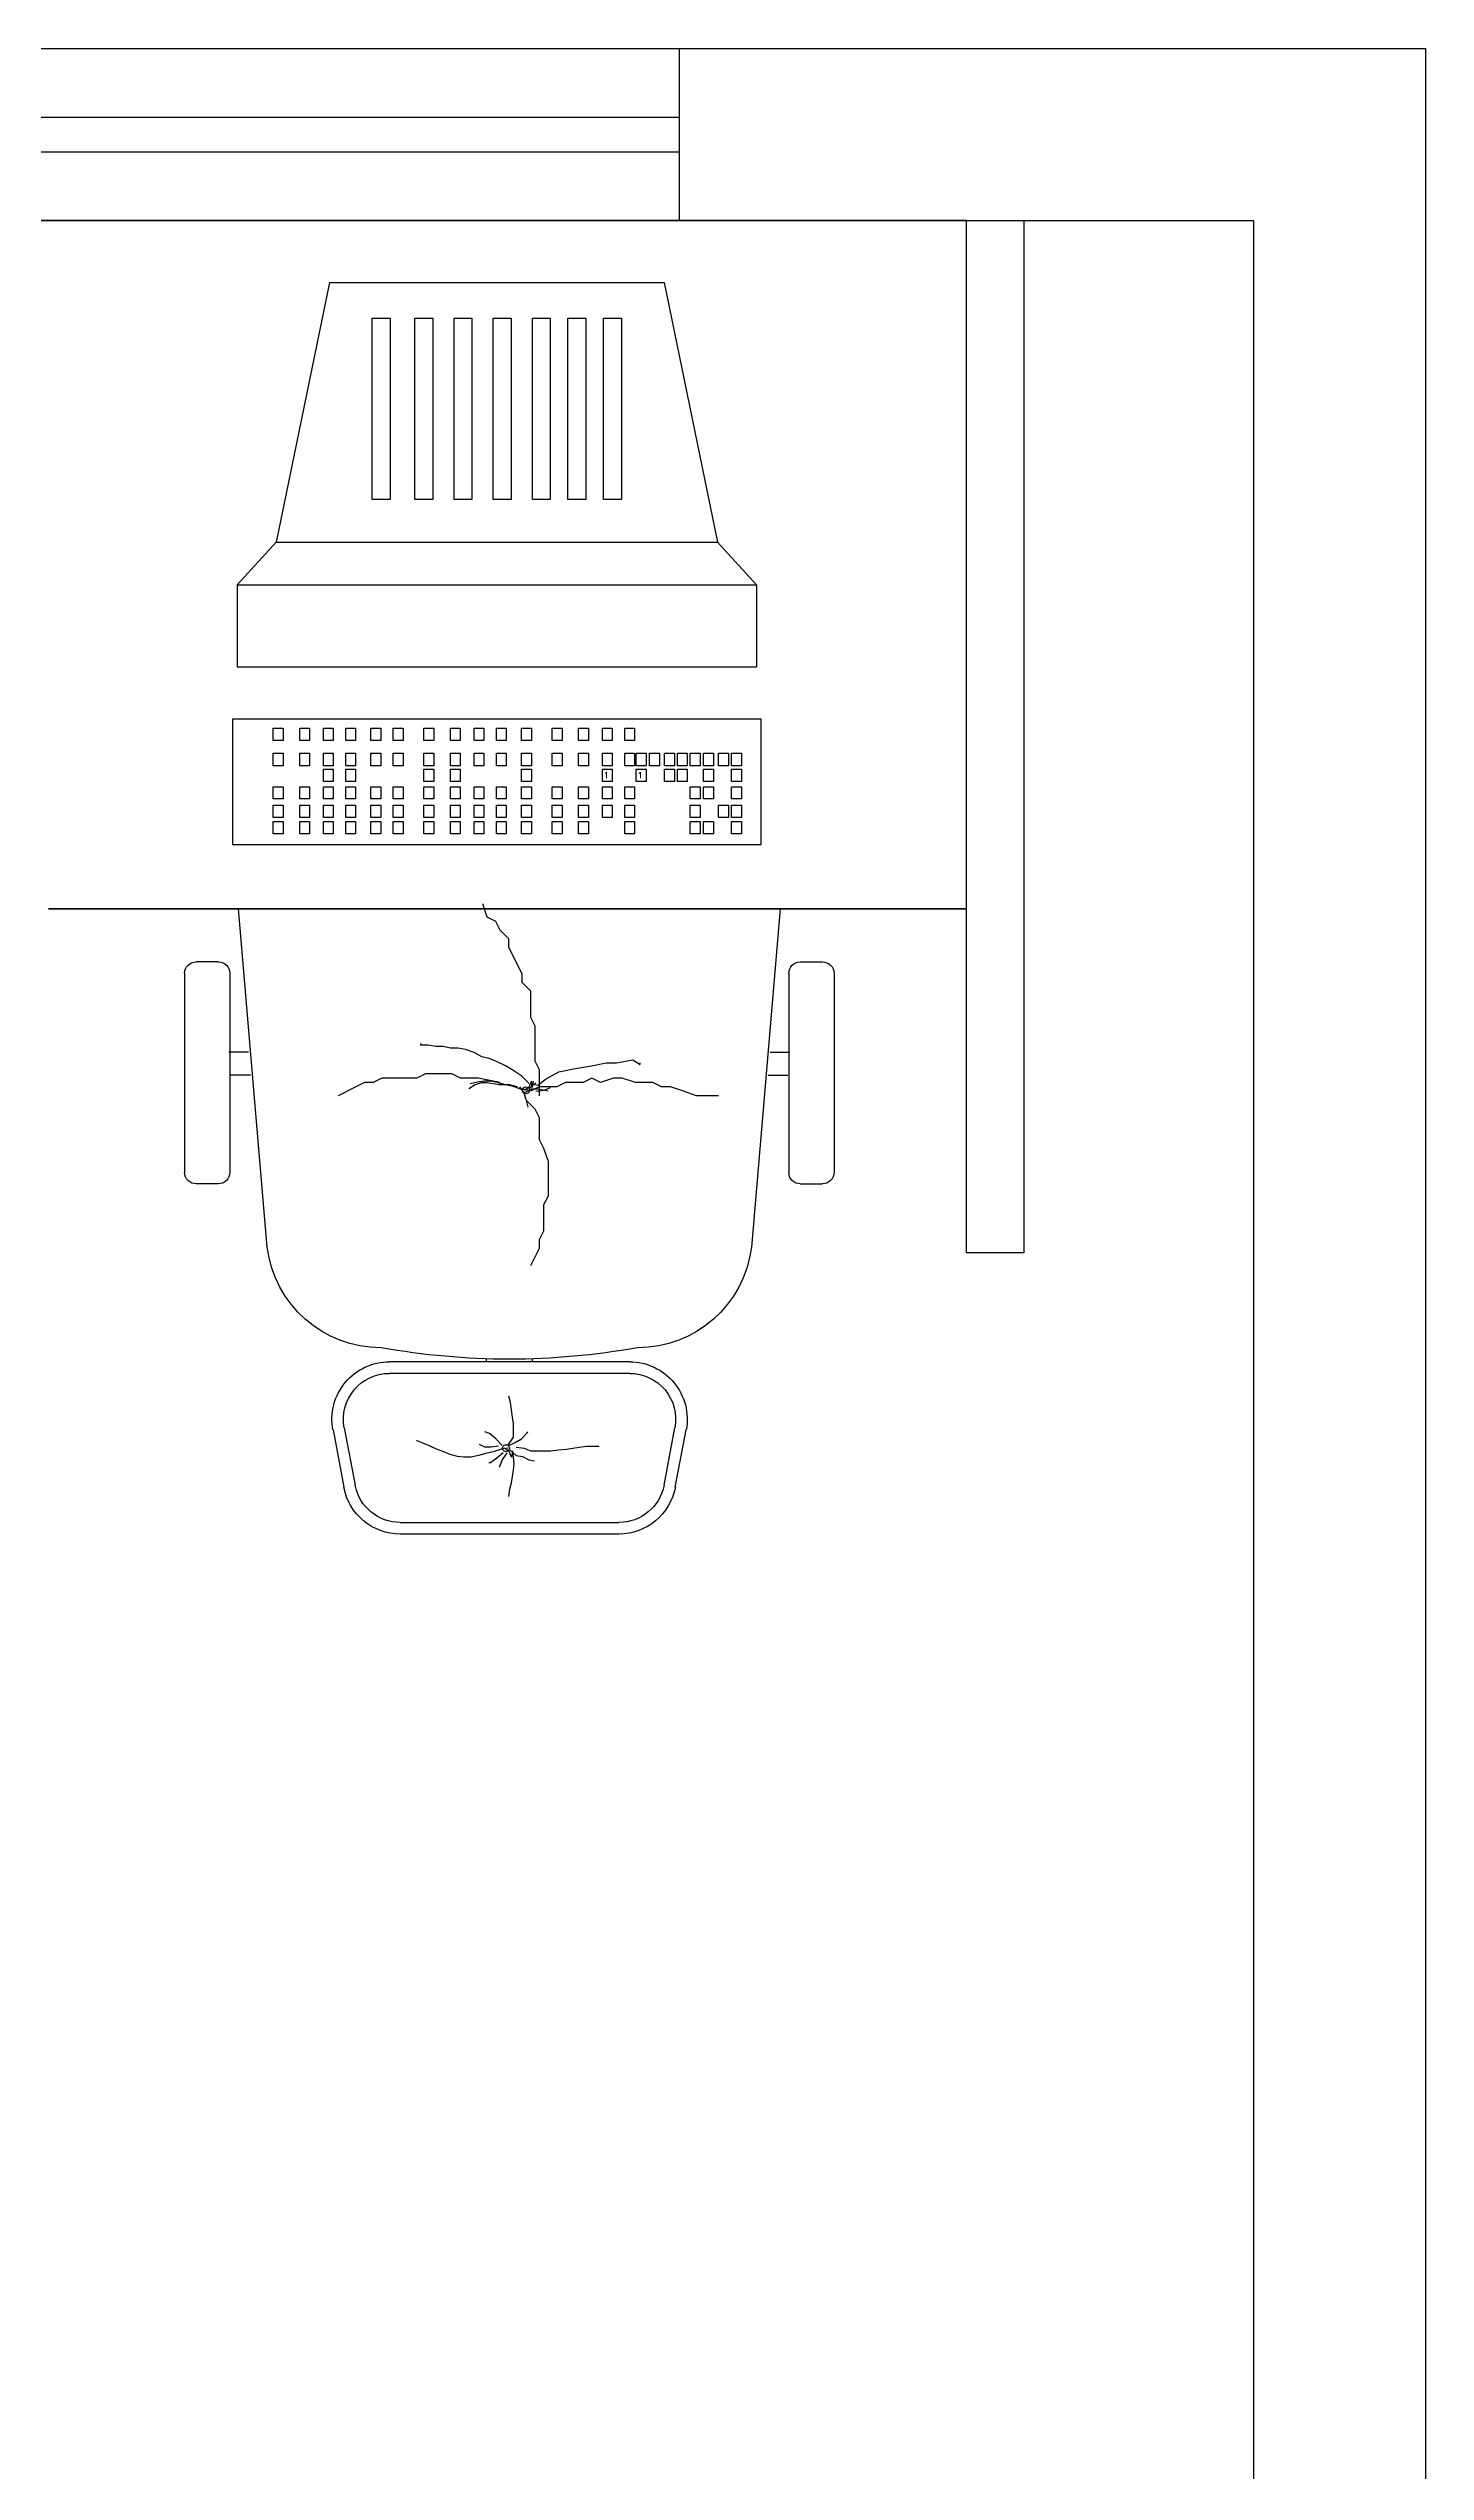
# Model space of a CAD drawing. Header units: metres. Extents: x 114 to 241, y 266 to 640.
# Drawn here: x 130.21 to 131.409, y 280.249 to 282.362 of the extents above; entities that cross this region are included whole.
import ezdxf

# ---------------------------------------------------------------- set-up
doc = ezdxf.new("R2010")
doc.units = ezdxf.units.M
doc.layers.add('Carimbo', color=7, linetype='Continuous')
doc.styles.add('ROMANS', font='romans')

msp = doc.modelspace()

# ---------------------------------------------------------------- linework, layer by layer
at = {"layer": 'Carimbo'}
for p, q in [((115.4094, 282.3616), (131.4094, 282.3616)), ((128.7594, 282.3616), (130.7594, 282.3616)), ((130.7594, 282.2116), (130.7594, 282.3616)), ((130.7594, 282.2116), (130.7594, 282.3616)), ((131.4094, 282.3616), (131.4094, 272.9116)), ((128.7594, 282.3016), (130.7594, 282.3016)), ((128.7594, 282.2716), (130.7594, 282.2716)), ((128.2594, 282.2116), (131.2594, 282.2116)), ((131.0094, 282.2116), (128.4594, 282.2116)), ((128.7594, 282.2116), (130.7594, 282.2116)), ((130.5094, 282.2116), (130.5594, 282.2116)), ((131.0094, 281.6116), (131.0094, 282.2116)), ((131.0594, 282.2116), (131.0594, 281.3116)), ((131.2594, 282.2116), (131.2594, 276.2116)), ((130.4545, 282.1575), (130.408, 281.9311)), ((130.4545, 282.1575), (130.7459, 282.1575)), ((130.7459, 282.1575), (130.7924, 281.9311)), ((130.4917, 281.9683), (130.4917, 282.1265)), ((130.4917, 282.1265), (130.5072, 282.1265)), ((130.5072, 282.1265), (130.5072, 281.9683)), ((130.5289, 281.9683), (130.5289, 282.1265)), ((130.5289, 282.1265), (130.5444, 282.1265)), ((130.5444, 282.1265), (130.5444, 281.9683)), ((130.563, 281.9683), (130.563, 282.1265)), ((130.563, 282.1265), (130.5785, 282.1265)), ((130.5785, 282.1265), (130.5785, 281.9683)), ((130.5971, 281.9683), (130.5971, 282.1265)), ((130.5971, 282.1265), (130.6126, 282.1265)), ((130.6126, 282.1265), (130.6126, 281.9683)), ((130.6312, 281.9683), (130.6312, 282.1265)), ((130.6312, 282.1265), (130.6467, 282.1265)), ((130.6467, 282.1265), (130.6467, 281.9683)), ((130.6622, 281.9683), (130.6622, 282.1265)), ((130.6622, 282.1265), (130.6777, 282.1265)), ((130.6777, 282.1265), (130.6777, 281.9683)), ((130.6932, 281.9683), (130.6932, 282.1265)), ((130.6932, 282.1265), (130.7087, 282.1265)), ((130.7087, 282.1265), (130.7087, 281.9683)), ((130.5072, 281.9683), (130.4917, 281.9683)), ((130.5444, 281.9683), (130.5289, 281.9683)), ((130.5785, 281.9683), (130.563, 281.9683)), ((130.6126, 281.9683), (130.5971, 281.9683)), ((130.6467, 281.9683), (130.6312, 281.9683)), ((130.6777, 281.9683), (130.6622, 281.9683)), ((130.7087, 281.9683), (130.6932, 281.9683)), ((130.408, 281.9311), (130.3739, 281.8939)), ((130.408, 281.9311), (130.7924, 281.9311)), ((130.7924, 281.9311), (130.8265, 281.8939)), ((130.3739, 281.8939), (130.3739, 281.8225)), ((130.3739, 281.8939), (130.8265, 281.8939)), ((130.8265, 281.8939), (130.8265, 281.8225)), ((130.3739, 281.8225), (130.8265, 281.8225)), ((130.37, 281.7769), (130.37, 281.6677)), ((130.8306, 281.7769), (130.37, 281.7769)), ((130.4054, 281.7582), (130.4054, 281.7689)), ((130.4054, 281.7689), (130.4139, 281.7689)), ((130.4139, 281.7689), (130.4139, 281.7582)), ((130.4285, 281.7582), (130.4285, 281.7689)), ((130.4285, 281.7689), (130.437, 281.7689)), ((130.437, 281.7689), (130.437, 281.7582)), ((130.4491, 281.7582), (130.4491, 281.7689)), ((130.4491, 281.7689), (130.4577, 281.7689)), ((130.4577, 281.7689), (130.4577, 281.7582)), ((130.4686, 281.7582), (130.4686, 281.7689)), ((130.4686, 281.7689), (130.4771, 281.7689)), ((130.4771, 281.7689), (130.4771, 281.7582)), ((130.4904, 281.7582), (130.4904, 281.7689)), ((130.4904, 281.7689), (130.499, 281.7689)), ((130.499, 281.7689), (130.499, 281.7582)), ((130.5099, 281.7582), (130.5099, 281.7689)), ((130.5099, 281.7689), (130.5185, 281.7689)), ((130.5185, 281.7689), (130.5185, 281.7582)), ((130.5366, 281.7582), (130.5366, 281.7689)), ((130.5366, 281.7689), (130.5452, 281.7689)), ((130.5452, 281.7689), (130.5452, 281.7582)), ((130.5597, 281.7582), (130.5597, 281.7689)), ((130.5597, 281.7689), (130.5683, 281.7689)), ((130.5683, 281.7689), (130.5683, 281.7582)), ((130.5804, 281.7582), (130.5804, 281.7689)), ((130.5804, 281.7689), (130.5889, 281.7689)), ((130.5889, 281.7689), (130.5889, 281.7582)), ((130.5998, 281.7582), (130.5998, 281.7689)), ((130.5998, 281.7689), (130.6084, 281.7689)), ((130.6084, 281.7689), (130.6084, 281.7582)), ((130.6217, 281.7582), (130.6217, 281.7689)), ((130.6217, 281.7689), (130.6303, 281.7689)), ((130.6303, 281.7689), (130.6303, 281.7582)), ((130.6484, 281.7582), (130.6484, 281.7689)), ((130.6484, 281.7689), (130.657, 281.7689)), ((130.657, 281.7689), (130.657, 281.7582)), ((130.6715, 281.7582), (130.6715, 281.7689)), ((130.6715, 281.7689), (130.6801, 281.7689)), ((130.6801, 281.7689), (130.6801, 281.7582)), ((130.6922, 281.7582), (130.6922, 281.7689)), ((130.6922, 281.7689), (130.7007, 281.7689)), ((130.7007, 281.7689), (130.7007, 281.7582)), ((130.7116, 281.7582), (130.7116, 281.7689)), ((130.7116, 281.7689), (130.7202, 281.7689)), ((130.7202, 281.7689), (130.7202, 281.7582)), ((130.8306, 281.6677), (130.8306, 281.7769)), ((130.4139, 281.7582), (130.4054, 281.7582)), ((130.4054, 281.7363), (130.4054, 281.7471)), ((130.4054, 281.7471), (130.4139, 281.7471)), ((130.4139, 281.7471), (130.4139, 281.7363)), ((130.437, 281.7582), (130.4285, 281.7582)), ((130.4285, 281.7363), (130.4285, 281.7471)), ((130.4285, 281.7471), (130.437, 281.7471)), ((130.437, 281.7471), (130.437, 281.7363)), ((130.4577, 281.7582), (130.4491, 281.7582)), ((130.4491, 281.7363), (130.4491, 281.7471)), ((130.4491, 281.7471), (130.4577, 281.7471)), ((130.4577, 281.7471), (130.4577, 281.7363)), ((130.4771, 281.7582), (130.4686, 281.7582)), ((130.4686, 281.7363), (130.4686, 281.7471)), ((130.4686, 281.7471), (130.4771, 281.7471)), ((130.4771, 281.7471), (130.4771, 281.7363)), ((130.499, 281.7582), (130.4904, 281.7582)), ((130.4904, 281.7363), (130.4904, 281.7471)), ((130.4904, 281.7471), (130.499, 281.7471)), ((130.499, 281.7471), (130.499, 281.7363)), ((130.5185, 281.7582), (130.5099, 281.7582)), ((130.5099, 281.7363), (130.5099, 281.7471)), ((130.5099, 281.7471), (130.5185, 281.7471)), ((130.5185, 281.7471), (130.5185, 281.7363)), ((130.5452, 281.7582), (130.5366, 281.7582)), ((130.5366, 281.7363), (130.5366, 281.7471)), ((130.5366, 281.7471), (130.5452, 281.7471)), ((130.5452, 281.7471), (130.5452, 281.7363)), ((130.5683, 281.7582), (130.5597, 281.7582)), ((130.5597, 281.7363), (130.5597, 281.7471)), ((130.5597, 281.7471), (130.5683, 281.7471)), ((130.5683, 281.7471), (130.5683, 281.7363)), ((130.5889, 281.7582), (130.5804, 281.7582)), ((130.5804, 281.7363), (130.5804, 281.7471)), ((130.5804, 281.7471), (130.5889, 281.7471)), ((130.5889, 281.7471), (130.5889, 281.7363)), ((130.6084, 281.7582), (130.5998, 281.7582)), ((130.5998, 281.7363), (130.5998, 281.7471)), ((130.5998, 281.7471), (130.6084, 281.7471)), ((130.6084, 281.7471), (130.6084, 281.7363)), ((130.6303, 281.7582), (130.6217, 281.7582)), ((130.6217, 281.7363), (130.6217, 281.7471)), ((130.6217, 281.7471), (130.6303, 281.7471)), ((130.6303, 281.7471), (130.6303, 281.7363)), ((130.657, 281.7582), (130.6484, 281.7582)), ((130.6484, 281.7363), (130.6484, 281.7471)), ((130.6484, 281.7471), (130.657, 281.7471)), ((130.657, 281.7471), (130.657, 281.7363)), ((130.6801, 281.7582), (130.6715, 281.7582)), ((130.6715, 281.7363), (130.6715, 281.7471)), ((130.6715, 281.7471), (130.6801, 281.7471)), ((130.6801, 281.7471), (130.6801, 281.7363)), ((130.7007, 281.7582), (130.6922, 281.7582)), ((130.6922, 281.7363), (130.6922, 281.7471)), ((130.6922, 281.7471), (130.7007, 281.7471)), ((130.7007, 281.7471), (130.7007, 281.7363)), ((130.7202, 281.7582), (130.7116, 281.7582)), ((130.7116, 281.7363), (130.7116, 281.7471)), ((130.7116, 281.7471), (130.7202, 281.7471)), ((130.7202, 281.7471), (130.7202, 281.7363)), ((130.7216, 281.7363), (130.7216, 281.7471)), ((130.7216, 281.7471), (130.7302, 281.7471)), ((130.7302, 281.7471), (130.7302, 281.7363)), ((130.7333, 281.7363), (130.7333, 281.7471)), ((130.7333, 281.7471), (130.7419, 281.7471)), ((130.7419, 281.7471), (130.7419, 281.7363)), ((130.7463, 281.7363), (130.7463, 281.7471)), ((130.7463, 281.7471), (130.7549, 281.7471)), ((130.7549, 281.7471), (130.7549, 281.7363)), ((130.7576, 281.7363), (130.7576, 281.7471)), ((130.7576, 281.7471), (130.7662, 281.7471)), ((130.7662, 281.7471), (130.7662, 281.7363)), ((130.7687, 281.7363), (130.7687, 281.7471)), ((130.7687, 281.7471), (130.7773, 281.7471)), ((130.7773, 281.7471), (130.7773, 281.7363)), ((130.7804, 281.7363), (130.7804, 281.7471)), ((130.7804, 281.7471), (130.789, 281.7471)), ((130.789, 281.7471), (130.789, 281.7363)), ((130.7935, 281.7363), (130.7935, 281.7471)), ((130.7935, 281.7471), (130.802, 281.7471)), ((130.802, 281.7471), (130.802, 281.7363)), ((130.8047, 281.7363), (130.8047, 281.7471)), ((130.8047, 281.7471), (130.8133, 281.7471)), ((130.8133, 281.7471), (130.8133, 281.7363)), ((130.4139, 281.7363), (130.4054, 281.7363)), ((130.437, 281.7363), (130.4285, 281.7363)), ((130.4577, 281.7363), (130.4491, 281.7363)), ((130.4491, 281.7225), (130.4491, 281.7332)), ((130.4491, 281.7332), (130.4577, 281.7332)), ((130.4577, 281.7332), (130.4577, 281.7225)), ((130.4771, 281.7363), (130.4686, 281.7363)), ((130.4686, 281.7225), (130.4686, 281.7332)), ((130.4686, 281.7332), (130.4771, 281.7332)), ((130.4771, 281.7332), (130.4771, 281.7225)), ((130.499, 281.7363), (130.4904, 281.7363)), ((130.5185, 281.7363), (130.5099, 281.7363)), ((130.5452, 281.7363), (130.5366, 281.7363)), ((130.5366, 281.7225), (130.5366, 281.7332)), ((130.5366, 281.7332), (130.5452, 281.7332)), ((130.5452, 281.7332), (130.5452, 281.7225)), ((130.5683, 281.7363), (130.5597, 281.7363)), ((130.5597, 281.7225), (130.5597, 281.7332)), ((130.5597, 281.7332), (130.5683, 281.7332)), ((130.5683, 281.7332), (130.5683, 281.7225)), ((130.5889, 281.7363), (130.5804, 281.7363)), ((130.6084, 281.7363), (130.5998, 281.7363)), ((130.6303, 281.7363), (130.6217, 281.7363)), ((130.6217, 281.7225), (130.6217, 281.7332)), ((130.6217, 281.7332), (130.6303, 281.7332)), ((130.6303, 281.7332), (130.6303, 281.7225)), ((130.657, 281.7363), (130.6484, 281.7363)), ((130.6801, 281.7363), (130.6715, 281.7363)), ((130.7007, 281.7363), (130.6922, 281.7363)), ((130.6922, 281.7225), (130.6922, 281.7332)), ((130.6922, 281.7332), (130.7007, 281.7332)), ((130.7007, 281.7332), (130.7007, 281.7225)), ((130.7202, 281.7363), (130.7116, 281.7363)), ((130.7302, 281.7363), (130.7216, 281.7363)), ((130.7216, 281.7225), (130.7216, 281.7332)), ((130.7216, 281.7332), (130.7302, 281.7332)), ((130.7302, 281.7332), (130.7302, 281.7225)), ((130.7419, 281.7363), (130.7333, 281.7363)), ((130.7549, 281.7363), (130.7463, 281.7363)), ((130.7463, 281.7225), (130.7463, 281.7332)), ((130.7463, 281.7332), (130.7549, 281.7332)), ((130.7549, 281.7332), (130.7549, 281.7225)), ((130.7662, 281.7363), (130.7576, 281.7363)), ((130.7576, 281.7225), (130.7576, 281.7332)), ((130.7576, 281.7332), (130.7662, 281.7332)), ((130.7662, 281.7332), (130.7662, 281.7225)), ((130.7773, 281.7363), (130.7687, 281.7363)), ((130.789, 281.7363), (130.7804, 281.7363)), ((130.7804, 281.7225), (130.7804, 281.7332)), ((130.7804, 281.7332), (130.789, 281.7332)), ((130.789, 281.7332), (130.789, 281.7225)), ((130.802, 281.7363), (130.7935, 281.7363)), ((130.8133, 281.7363), (130.8047, 281.7363)), ((130.8047, 281.7225), (130.8047, 281.7332)), ((130.8047, 281.7332), (130.8133, 281.7332)), ((130.8133, 281.7332), (130.8133, 281.7225)), ((130.4054, 281.7073), (130.4054, 281.718)), ((130.4054, 281.718), (130.4139, 281.718)), ((130.4139, 281.7073), (130.4054, 281.7073)), ((130.4054, 281.6912), (130.4054, 281.7019)), ((130.4054, 281.7019), (130.4139, 281.7019)), ((130.4139, 281.718), (130.4139, 281.7073)), ((130.4139, 281.7019), (130.4139, 281.6912)), ((130.4285, 281.7073), (130.4285, 281.718)), ((130.4285, 281.718), (130.437, 281.718)), ((130.437, 281.7073), (130.4285, 281.7073)), ((130.4285, 281.6912), (130.4285, 281.7019)), ((130.4285, 281.7019), (130.437, 281.7019)), ((130.437, 281.718), (130.437, 281.7073)), ((130.437, 281.7019), (130.437, 281.6912)), ((130.4577, 281.7225), (130.4491, 281.7225)), ((130.4491, 281.7073), (130.4491, 281.718)), ((130.4491, 281.718), (130.4577, 281.718)), ((130.4577, 281.7073), (130.4491, 281.7073)), ((130.4491, 281.6912), (130.4491, 281.7019)), ((130.4491, 281.7019), (130.4577, 281.7019)), ((130.4577, 281.718), (130.4577, 281.7073)), ((130.4577, 281.7019), (130.4577, 281.6912)), ((130.4771, 281.7225), (130.4686, 281.7225)), ((130.4686, 281.7073), (130.4686, 281.718)), ((130.4686, 281.718), (130.4771, 281.718)), ((130.4771, 281.7073), (130.4686, 281.7073)), ((130.4686, 281.6912), (130.4686, 281.7019)), ((130.4686, 281.7019), (130.4771, 281.7019)), ((130.4771, 281.718), (130.4771, 281.7073)), ((130.4771, 281.7019), (130.4771, 281.6912)), ((130.4904, 281.7073), (130.4904, 281.718)), ((130.4904, 281.718), (130.499, 281.718)), ((130.499, 281.7073), (130.4904, 281.7073)), ((130.4904, 281.6912), (130.4904, 281.7019)), ((130.4904, 281.7019), (130.499, 281.7019)), ((130.499, 281.718), (130.499, 281.7073)), ((130.499, 281.7019), (130.499, 281.6912)), ((130.5099, 281.7073), (130.5099, 281.718)), ((130.5099, 281.718), (130.5185, 281.718)), ((130.5185, 281.7073), (130.5099, 281.7073)), ((130.5099, 281.6912), (130.5099, 281.7019)), ((130.5099, 281.7019), (130.5185, 281.7019)), ((130.5185, 281.718), (130.5185, 281.7073)), ((130.5185, 281.7019), (130.5185, 281.6912)), ((130.5452, 281.7225), (130.5366, 281.7225)), ((130.5366, 281.7073), (130.5366, 281.718)), ((130.5366, 281.718), (130.5452, 281.718)), ((130.5452, 281.7073), (130.5366, 281.7073)), ((130.5366, 281.6912), (130.5366, 281.7019)), ((130.5366, 281.7019), (130.5452, 281.7019)), ((130.5452, 281.718), (130.5452, 281.7073)), ((130.5452, 281.7019), (130.5452, 281.6912)), ((130.5683, 281.7225), (130.5597, 281.7225)), ((130.5597, 281.7073), (130.5597, 281.718)), ((130.5597, 281.718), (130.5683, 281.718)), ((130.5683, 281.7073), (130.5597, 281.7073)), ((130.5597, 281.6912), (130.5597, 281.7019)), ((130.5597, 281.7019), (130.5683, 281.7019)), ((130.5683, 281.718), (130.5683, 281.7073)), ((130.5683, 281.7019), (130.5683, 281.6912)), ((130.5804, 281.7073), (130.5804, 281.718)), ((130.5804, 281.718), (130.5889, 281.718)), ((130.5889, 281.7073), (130.5804, 281.7073)), ((130.5804, 281.6912), (130.5804, 281.7019)), ((130.5804, 281.7019), (130.5889, 281.7019)), ((130.5889, 281.718), (130.5889, 281.7073)), ((130.5889, 281.7019), (130.5889, 281.6912)), ((130.5998, 281.7073), (130.5998, 281.718)), ((130.5998, 281.718), (130.6084, 281.718)), ((130.6084, 281.7073), (130.5998, 281.7073)), ((130.5998, 281.6912), (130.5998, 281.7019)), ((130.5998, 281.7019), (130.6084, 281.7019)), ((130.6084, 281.718), (130.6084, 281.7073)), ((130.6084, 281.7019), (130.6084, 281.6912)), ((130.6303, 281.7225), (130.6217, 281.7225)), ((130.6217, 281.7073), (130.6217, 281.718)), ((130.6217, 281.718), (130.6303, 281.718)), ((130.6303, 281.7073), (130.6217, 281.7073)), ((130.6217, 281.6912), (130.6217, 281.7019)), ((130.6217, 281.7019), (130.6303, 281.7019)), ((130.6303, 281.718), (130.6303, 281.7073)), ((130.6303, 281.7019), (130.6303, 281.6912)), ((130.6484, 281.7073), (130.6484, 281.718)), ((130.6484, 281.718), (130.657, 281.718)), ((130.657, 281.7073), (130.6484, 281.7073)), ((130.6484, 281.6912), (130.6484, 281.7019)), ((130.6484, 281.7019), (130.657, 281.7019)), ((130.657, 281.718), (130.657, 281.7073)), ((130.657, 281.7019), (130.657, 281.6912)), ((130.6715, 281.7073), (130.6715, 281.718)), ((130.6715, 281.718), (130.6801, 281.718)), ((130.6801, 281.7073), (130.6715, 281.7073)), ((130.6715, 281.6912), (130.6715, 281.7019)), ((130.6715, 281.7019), (130.6801, 281.7019)), ((130.6801, 281.718), (130.6801, 281.7073)), ((130.6801, 281.7019), (130.6801, 281.6912)), ((130.7007, 281.7225), (130.6922, 281.7225)), ((130.6922, 281.7073), (130.6922, 281.718)), ((130.6922, 281.718), (130.7007, 281.718)), ((130.7007, 281.7073), (130.6922, 281.7073)), ((130.6922, 281.6912), (130.6922, 281.7019)), ((130.6922, 281.7019), (130.7007, 281.7019)), ((130.7007, 281.718), (130.7007, 281.7073)), ((130.7007, 281.7019), (130.7007, 281.6912)), ((130.7116, 281.7073), (130.7116, 281.718)), ((130.7116, 281.718), (130.7202, 281.718)), ((130.7202, 281.7073), (130.7116, 281.7073)), ((130.7116, 281.6912), (130.7116, 281.7019)), ((130.7116, 281.7019), (130.7202, 281.7019)), ((130.7202, 281.718), (130.7202, 281.7073)), ((130.7202, 281.7019), (130.7202, 281.6912)), ((130.7302, 281.7225), (130.7216, 281.7225)), ((130.7549, 281.7225), (130.7463, 281.7225)), ((130.7662, 281.7225), (130.7576, 281.7225)), ((130.7687, 281.7073), (130.7687, 281.718)), ((130.7687, 281.718), (130.7773, 281.718)), ((130.7773, 281.7073), (130.7687, 281.7073)), ((130.7687, 281.6912), (130.7687, 281.7019)), ((130.7687, 281.7019), (130.7773, 281.7019)), ((130.7773, 281.718), (130.7773, 281.7073)), ((130.7773, 281.7019), (130.7773, 281.6912)), ((130.789, 281.7225), (130.7804, 281.7225)), ((130.7804, 281.7073), (130.7804, 281.718)), ((130.7804, 281.718), (130.789, 281.718)), ((130.789, 281.7073), (130.7804, 281.7073)), ((130.789, 281.718), (130.789, 281.7073)), ((130.7935, 281.6912), (130.7935, 281.7019)), ((130.7935, 281.7019), (130.802, 281.7019)), ((130.802, 281.7019), (130.802, 281.6912)), ((130.8133, 281.7225), (130.8047, 281.7225)), ((130.8047, 281.7073), (130.8047, 281.718)), ((130.8047, 281.718), (130.8133, 281.718)), ((130.8133, 281.7073), (130.8047, 281.7073)), ((130.8047, 281.6912), (130.8047, 281.7019)), ((130.8047, 281.7019), (130.8133, 281.7019)), ((130.8133, 281.718), (130.8133, 281.7073)), ((130.8133, 281.7019), (130.8133, 281.6912)), ((130.4139, 281.6912), (130.4054, 281.6912)), ((130.4054, 281.6769), (130.4054, 281.6876)), ((130.4054, 281.6876), (130.4139, 281.6876)), ((130.4139, 281.6876), (130.4139, 281.6769)), ((130.437, 281.6912), (130.4285, 281.6912)), ((130.4285, 281.6769), (130.4285, 281.6876)), ((130.4285, 281.6876), (130.437, 281.6876)), ((130.437, 281.6876), (130.437, 281.6769)), ((130.4577, 281.6912), (130.4491, 281.6912)), ((130.4491, 281.6769), (130.4491, 281.6876)), ((130.4491, 281.6876), (130.4577, 281.6876)), ((130.4577, 281.6876), (130.4577, 281.6769)), ((130.4771, 281.6912), (130.4686, 281.6912)), ((130.4686, 281.6769), (130.4686, 281.6876)), ((130.4686, 281.6876), (130.4771, 281.6876)), ((130.4771, 281.6876), (130.4771, 281.6769)), ((130.499, 281.6912), (130.4904, 281.6912)), ((130.4904, 281.6769), (130.4904, 281.6876)), ((130.4904, 281.6876), (130.499, 281.6876)), ((130.499, 281.6876), (130.499, 281.6769)), ((130.5185, 281.6912), (130.5099, 281.6912)), ((130.5099, 281.6769), (130.5099, 281.6876)), ((130.5099, 281.6876), (130.5185, 281.6876)), ((130.5185, 281.6876), (130.5185, 281.6769)), ((130.5452, 281.6912), (130.5366, 281.6912)), ((130.5366, 281.6769), (130.5366, 281.6876)), ((130.5366, 281.6876), (130.5452, 281.6876)), ((130.5452, 281.6876), (130.5452, 281.6769)), ((130.5683, 281.6912), (130.5597, 281.6912)), ((130.5597, 281.6769), (130.5597, 281.6876)), ((130.5597, 281.6876), (130.5683, 281.6876)), ((130.5683, 281.6876), (130.5683, 281.6769)), ((130.5889, 281.6912), (130.5804, 281.6912)), ((130.5804, 281.6769), (130.5804, 281.6876)), ((130.5804, 281.6876), (130.5889, 281.6876)), ((130.5889, 281.6876), (130.5889, 281.6769)), ((130.6084, 281.6912), (130.5998, 281.6912)), ((130.5998, 281.6769), (130.5998, 281.6876)), ((130.5998, 281.6876), (130.6084, 281.6876)), ((130.6084, 281.6876), (130.6084, 281.6769)), ((130.6303, 281.6912), (130.6217, 281.6912)), ((130.6217, 281.6769), (130.6217, 281.6876)), ((130.6217, 281.6876), (130.6303, 281.6876)), ((130.6303, 281.6876), (130.6303, 281.6769)), ((130.657, 281.6912), (130.6484, 281.6912)), ((130.6484, 281.6769), (130.6484, 281.6876)), ((130.6484, 281.6876), (130.657, 281.6876)), ((130.657, 281.6876), (130.657, 281.6769)), ((130.6801, 281.6912), (130.6715, 281.6912)), ((130.6715, 281.6769), (130.6715, 281.6876)), ((130.6715, 281.6876), (130.6801, 281.6876)), ((130.6801, 281.6876), (130.6801, 281.6769)), ((130.7007, 281.6912), (130.6922, 281.6912)), ((130.7202, 281.6912), (130.7116, 281.6912)), ((130.7116, 281.6769), (130.7116, 281.6876)), ((130.7116, 281.6876), (130.7202, 281.6876)), ((130.7202, 281.6876), (130.7202, 281.6769)), ((130.7773, 281.6912), (130.7687, 281.6912)), ((130.7687, 281.6769), (130.7687, 281.6876)), ((130.7687, 281.6876), (130.7773, 281.6876)), ((130.7773, 281.6876), (130.7773, 281.6769)), ((130.7804, 281.6769), (130.7804, 281.6876)), ((130.7804, 281.6876), (130.789, 281.6876)), ((130.789, 281.6876), (130.789, 281.6769)), ((130.802, 281.6912), (130.7935, 281.6912)), ((130.8133, 281.6912), (130.8047, 281.6912)), ((130.8047, 281.6769), (130.8047, 281.6876)), ((130.8047, 281.6876), (130.8133, 281.6876)), ((130.8133, 281.6876), (130.8133, 281.6769)), ((130.37, 281.6677), (130.8306, 281.6677)), ((130.4139, 281.6769), (130.4054, 281.6769)), ((130.437, 281.6769), (130.4285, 281.6769)), ((130.4577, 281.6769), (130.4491, 281.6769)), ((130.4771, 281.6769), (130.4686, 281.6769)), ((130.499, 281.6769), (130.4904, 281.6769)), ((130.5185, 281.6769), (130.5099, 281.6769)), ((130.5452, 281.6769), (130.5366, 281.6769)), ((130.5683, 281.6769), (130.5597, 281.6769)), ((130.5889, 281.6769), (130.5804, 281.6769)), ((130.6084, 281.6769), (130.5998, 281.6769)), ((130.6303, 281.6769), (130.6217, 281.6769)), ((130.657, 281.6769), (130.6484, 281.6769)), ((130.6801, 281.6769), (130.6715, 281.6769)), ((130.7202, 281.6769), (130.7116, 281.6769)), ((130.7773, 281.6769), (130.7687, 281.6769)), ((130.789, 281.6769), (130.7804, 281.6769)), ((130.8133, 281.6769), (130.8047, 281.6769)), ((130.4002, 281.3164), (130.3752, 281.6116)), ((130.5877, 281.616), (130.5915, 281.6046)), ((130.5915, 281.6046), (130.5991, 281.6008)), ((130.5991, 281.6008), (130.6029, 281.5932)), ((130.8471, 281.6116), (130.8221, 281.3164)), ((131.0094, 281.3116), (131.0094, 281.6116)), ((130.6029, 281.5932), (130.6105, 281.5856)), ((130.6105, 281.5856), (130.6105, 281.578)), ((130.6105, 281.578), (130.622, 281.5552)), ((130.3282, 281.5553), (130.3282, 281.3817)), ((130.3576, 281.5653), (130.3382, 281.5653)), ((130.3676, 281.5553), (130.3676, 281.3817)), ((130.622, 281.5552), (130.622, 281.5475)), ((130.8546, 281.5553), (130.8546, 281.3817)), ((130.8646, 281.5653), (130.884, 281.5653)), ((130.894, 281.5553), (130.894, 281.3817)), ((130.622, 281.5475), (130.6296, 281.5399)), ((130.6296, 281.5399), (130.6296, 281.5171)), ((130.6296, 281.5171), (130.6334, 281.5095)), ((130.534, 281.4927), (130.534, 281.494)), ((130.5405, 281.4927), (130.534, 281.4927)), ((130.547, 281.4914), (130.5405, 281.4927)), ((130.5534, 281.4914), (130.547, 281.4914)), ((130.5599, 281.4901), (130.5534, 281.4914)), ((130.6334, 281.5095), (130.6334, 281.479)), ((130.3838, 281.4864), (130.3667, 281.4864)), ((130.5663, 281.4901), (130.5599, 281.4901)), ((130.5728, 281.4888), (130.5663, 281.4901)), ((130.5806, 281.4862), (130.5728, 281.4888)), ((130.587, 281.4824), (130.5806, 281.4862)), ((130.5935, 281.4811), (130.587, 281.4824)), ((130.5999, 281.4785), (130.5935, 281.4811)), ((130.6077, 281.4746), (130.5999, 281.4785)), ((130.6141, 281.4708), (130.6077, 281.4746)), ((130.6219, 281.4656), (130.6141, 281.4708)), ((130.6334, 281.479), (130.6372, 281.4714)), ((130.6372, 281.4714), (130.6372, 281.4486)), ((130.6542, 281.4695), (130.6671, 281.472)), ((130.6671, 281.472), (130.6826, 281.4746)), ((130.6826, 281.4746), (130.6955, 281.4772)), ((130.6955, 281.4772), (130.7046, 281.4772)), ((130.7046, 281.4772), (130.711, 281.4785)), ((130.711, 281.4785), (130.7188, 281.4798)), ((130.7188, 281.4798), (130.7252, 281.4759)), ((130.7252, 281.4759), (130.7252, 281.4772)), ((130.8384, 281.4864), (130.8555, 281.4864)), ((130.3855, 281.4664), (130.3684, 281.4664)), ((130.4773, 281.4562), (130.462, 281.4486)), ((130.4849, 281.46), (130.4773, 281.4562)), ((130.4925, 281.46), (130.4849, 281.46)), ((130.5001, 281.4638), (130.4925, 281.46)), ((130.5306, 281.4638), (130.5001, 281.4638)), ((130.5382, 281.4676), (130.5306, 281.4638)), ((130.561, 281.4676), (130.5382, 281.4676)), ((130.5687, 281.4638), (130.561, 281.4676)), ((130.5839, 281.4638), (130.5687, 281.4638)), ((130.5812, 281.458), (130.5759, 281.4545)), ((130.5834, 281.4605), (130.577, 281.4589)), ((130.5865, 281.4598), (130.5812, 281.458)), ((130.5889, 281.4613), (130.5834, 281.4605)), ((130.6029, 281.46), (130.5839, 281.4638)), ((130.5918, 281.4598), (130.5865, 281.4598)), ((130.5953, 281.4613), (130.5889, 281.4613)), ((130.6024, 281.458), (130.5918, 281.4598)), ((130.6017, 281.4597), (130.5953, 281.4613)), ((130.608, 281.4581), (130.6017, 281.4597)), ((130.6112, 281.458), (130.6024, 281.458)), ((130.6144, 281.4565), (130.608, 281.4581)), ((130.6183, 281.4563), (130.6112, 281.458)), ((130.6216, 281.4541), (130.6144, 281.4565)), ((130.6201, 281.4563), (130.6236, 281.451)), ((130.6272, 281.4533), (130.6216, 281.4541)), ((130.6284, 281.4591), (130.6219, 281.4656)), ((130.6236, 281.451), (130.6307, 281.4545)), ((130.6236, 281.451), (130.6254, 281.4457)), ((130.628, 281.4557), (130.624, 281.4533)), ((130.6304, 281.4613), (130.628, 281.4557)), ((130.6288, 281.4549), (130.6343, 281.4597)), ((130.6296, 281.4591), (130.6361, 281.4578)), ((130.6372, 281.4562), (130.6296, 281.4524)), ((130.6311, 281.4557), (130.6304, 281.4613)), ((130.6307, 281.4545), (130.636, 281.4545)), ((130.6319, 281.4613), (130.6311, 281.4557)), ((130.6343, 281.4526), (130.6415, 281.4533)), ((130.636, 281.4545), (130.6448, 281.4527)), ((130.6361, 281.4578), (130.6426, 281.463)), ((130.6524, 281.4562), (130.6372, 281.4562)), ((130.6415, 281.4533), (130.6471, 281.4557)), ((130.6426, 281.463), (130.6542, 281.4695)), ((130.66, 281.46), (130.6524, 281.4562)), ((130.6753, 281.46), (130.66, 281.46)), ((130.6829, 281.4638), (130.6753, 281.46)), ((130.6905, 281.46), (130.6829, 281.4638)), ((130.7019, 281.4638), (130.6905, 281.46)), ((130.7095, 281.4638), (130.7019, 281.4638)), ((130.721, 281.46), (130.7095, 281.4638)), ((130.7362, 281.46), (130.721, 281.46)), ((130.7438, 281.4562), (130.7362, 281.46)), ((130.7514, 281.4562), (130.7438, 281.4562)), ((130.7628, 281.4524), (130.7514, 281.4562)), ((130.7743, 281.4486), (130.7628, 281.4524)), ((130.7933, 281.4486), (130.7743, 281.4486)), ((130.8367, 281.4664), (130.8538, 281.4664)), ((130.6254, 281.4457), (130.6272, 281.4386)), ((130.6258, 281.4448), (130.6334, 281.4372)), ((130.6334, 281.4372), (130.6372, 281.4296)), ((130.6372, 281.4296), (130.6372, 281.4105)), ((130.6372, 281.4105), (130.641, 281.4029)), ((130.641, 281.4029), (130.6448, 281.3915)), ((130.6448, 281.3915), (130.6448, 281.3611)), ((130.3576, 281.3717), (130.3382, 281.3717)), ((130.8646, 281.3717), (130.884, 281.3717)), ((130.6448, 281.3611), (130.641, 281.3534)), ((130.641, 281.3534), (130.641, 281.3306)), ((130.641, 281.3306), (130.6372, 281.323)), ((130.6372, 281.323), (130.6372, 281.3154)), ((130.6334, 281.3078), (130.6296, 281.3002)), ((130.6372, 281.3154), (130.6334, 281.3078)), ((131.0594, 281.3116), (131.0094, 281.3116)), ((130.716, 281.2165), (130.5066, 281.2165)), ((130.5913, 281.2165), (130.5913, 281.2189)), ((130.6313, 281.2165), (130.6313, 281.2189)), ((130.716, 281.2065), (130.5066, 281.2065)), ((130.6122, 281.1811), (130.6106, 281.1867)), ((130.613, 281.1747), (130.6122, 281.1811)), ((130.6138, 281.1684), (130.613, 281.1747)), ((130.4575, 281.1573), (130.4669, 281.1073)), ((130.4673, 281.1591), (130.4768, 281.1091)), ((130.5939, 281.154), (130.5899, 281.1556)), ((130.5994, 281.1493), (130.5939, 281.154)), ((130.6146, 281.1628), (130.6138, 281.1684)), ((130.6146, 281.1509), (130.6146, 281.1628)), ((130.6217, 281.1493), (130.6265, 281.1548)), ((130.6265, 281.1548), (130.6273, 281.1556)), ((130.7459, 281.1091), (130.7553, 281.1591)), ((130.7557, 281.1073), (130.7652, 281.1573)), ((130.5309, 281.1477), (130.5301, 281.1477)), ((130.5365, 281.1453), (130.5309, 281.1477)), ((130.5421, 281.1429), (130.5365, 281.1453)), ((130.5477, 281.1405), (130.5421, 281.1429)), ((130.554, 281.1381), (130.5477, 281.1405)), ((130.5596, 281.1357), (130.554, 281.1381)), ((130.566, 281.1341), (130.5596, 281.1357)), ((130.5716, 281.1333), (130.566, 281.1341)), ((130.5779, 281.1333), (130.5716, 281.1333)), ((130.5843, 281.1349), (130.5779, 281.1333)), ((130.5907, 281.1365), (130.5843, 281.1349)), ((130.5899, 281.1421), (130.5851, 281.1445)), ((130.5954, 281.1421), (130.5899, 281.1421)), ((130.597, 281.1381), (130.5907, 281.1365)), ((130.6002, 281.1326), (130.5947, 281.1286)), ((130.6018, 281.1429), (130.5954, 281.1421)), ((130.6042, 281.1405), (130.597, 281.1381)), ((130.605, 281.1437), (130.5994, 281.1493)), ((130.6058, 281.1373), (130.6002, 281.1326)), ((130.6098, 281.1413), (130.6042, 281.1405)), ((130.609, 281.1373), (130.605, 281.131)), ((130.6106, 281.1389), (130.6066, 281.1413)), ((130.6098, 281.1437), (130.6146, 281.1509)), ((130.6106, 281.1437), (130.6162, 281.1461)), ((130.613, 281.1333), (130.6106, 281.1389)), ((130.6114, 281.1397), (130.617, 281.1349)), ((130.6138, 281.1389), (130.613, 281.1333)), ((130.6146, 281.1333), (130.6138, 281.1389)), ((130.6154, 281.1278), (130.6146, 281.1333)), ((130.6162, 281.1461), (130.6217, 281.1493)), ((130.617, 281.1421), (130.6241, 281.1413)), ((130.617, 281.1349), (130.6225, 281.1341)), ((130.6225, 281.1341), (130.6281, 281.131)), ((130.6241, 281.1413), (130.6297, 281.1389)), ((130.6297, 281.1389), (130.6472, 281.1389)), ((130.6472, 281.1389), (130.6536, 281.1397)), ((130.6536, 281.1397), (130.6608, 281.1405)), ((130.6608, 281.1405), (130.6663, 281.1413)), ((130.6663, 281.1413), (130.6719, 281.1421)), ((130.6719, 281.1421), (130.6783, 281.1429)), ((130.6783, 281.1429), (130.6894, 281.1429)), ((130.5947, 281.1286), (130.5931, 281.1286)), ((130.605, 281.131), (130.6026, 281.1254)), ((130.6026, 281.1254), (130.6026, 281.1246)), ((130.6114, 281.1055), (130.613, 281.1111)), ((130.613, 281.1111), (130.6138, 281.1166)), ((130.6138, 281.1166), (130.6146, 281.1222)), ((130.6146, 281.1222), (130.6154, 281.1278)), ((130.6281, 281.131), (130.6329, 281.1302)), ((130.6106, 281.0991), (130.6114, 281.1055)), ((130.5161, 281.0765), (130.7066, 281.0765)), ((130.5161, 281.0665), (130.7066, 281.0665))]:
    msp.add_line(p, q, dxfattribs=at)
at = {"layer": 'Carimbo', "extrusion": (-1.77636e-17, -1.77636e-17, -1)}
for centre, major_axis, start_param, end_param in [((130.3382, 281.5553), (-0.00707, 0.00707), 5.497787, 7.068583), ((130.3576, 281.5553), (0.00707, 0.00707), -0.785398, 0.785398), ((130.8646, 281.5553), (-0.00707, 0.00707), 5.497787, 7.068583), ((130.884, 281.5553), (0.00707, 0.00707), -0.785398, 0.785398), ((130.6256, 281.4533), (0.00212, 0.00212), 3.926991, 7.068583), ((130.6256, 281.4533), (0.00212, 0.00212), 0.785398, 3.926991), ((130.3382, 281.3817), (0.00707, 0.00707), 2.356194, 3.926991), ((130.3576, 281.3817), (-0.00707, 0.00707), 2.356194, 3.926991), ((130.8646, 281.3817), (0.00707, 0.00707), 2.356194, 3.926991), ((130.884, 281.3817), (-0.00707, 0.00707), 2.356194, 3.926991), ((130.4994, 281.3288), (0.0707, 0.0707), 2.356194, 3.802636), ((130.7228, 281.3288), (0.0707, 0.0707), 0.909753, 2.356194), ((130.5066, 281.1665), (0.0354, 0.0354), 3.740656, 5.497787), ((130.6111, 281.8479), (-0.4448, 0.4448), 3.74845, 4.105531), ((130.716, 281.1665), (-0.0354, 0.0354), 0.785398, 2.542529), ((130.5066, 281.1665), (-0.0283, 0.0283), 5.311453, 7.068583), ((130.716, 281.1665), (0.0283, 0.0283), -0.785398, 0.971733), ((130.6082, 281.1413), (-0.00212, 0.00212), 5.497787, 8.63938), ((130.6082, 281.1413), (-0.00212, 0.00212), 2.356194, 5.497787), ((130.5161, 281.1165), (0.0354, 0.0354), 2.356194, 3.740656), ((130.5161, 281.1165), (-0.0283, 0.0283), 3.926991, 5.311453), ((130.7066, 281.1165), (0.0283, 0.0283), 0.971733, 2.356194), ((130.7066, 281.1165), (-0.0354, 0.0354), 2.542529, 3.926991)]:
    msp.add_ellipse(centre, major_axis=major_axis, ratio=1, start_param=start_param, end_param=end_param, dxfattribs=at)
at = {"layer": 'Carimbo'}
msp.add_3dface([(130.884, 281.6116, 0.1397), (130.3125, 281.6116, 0.1397), (130.2097, 281.6116), (131.0094, 281.6116)], dxfattribs=at)

# ---------------------------------------------------------------- texts
at = {"layer": 'Carimbo', "style": 'ROMANS', "text_generation_flag": 6}
for p in [(130.6935, 281.7255), (130.7229, 281.7255)]:
    msp.add_text('1', height=0.005, rotation=180, dxfattribs=at).set_placement(p)

doc.saveas('drawing.dxf')
